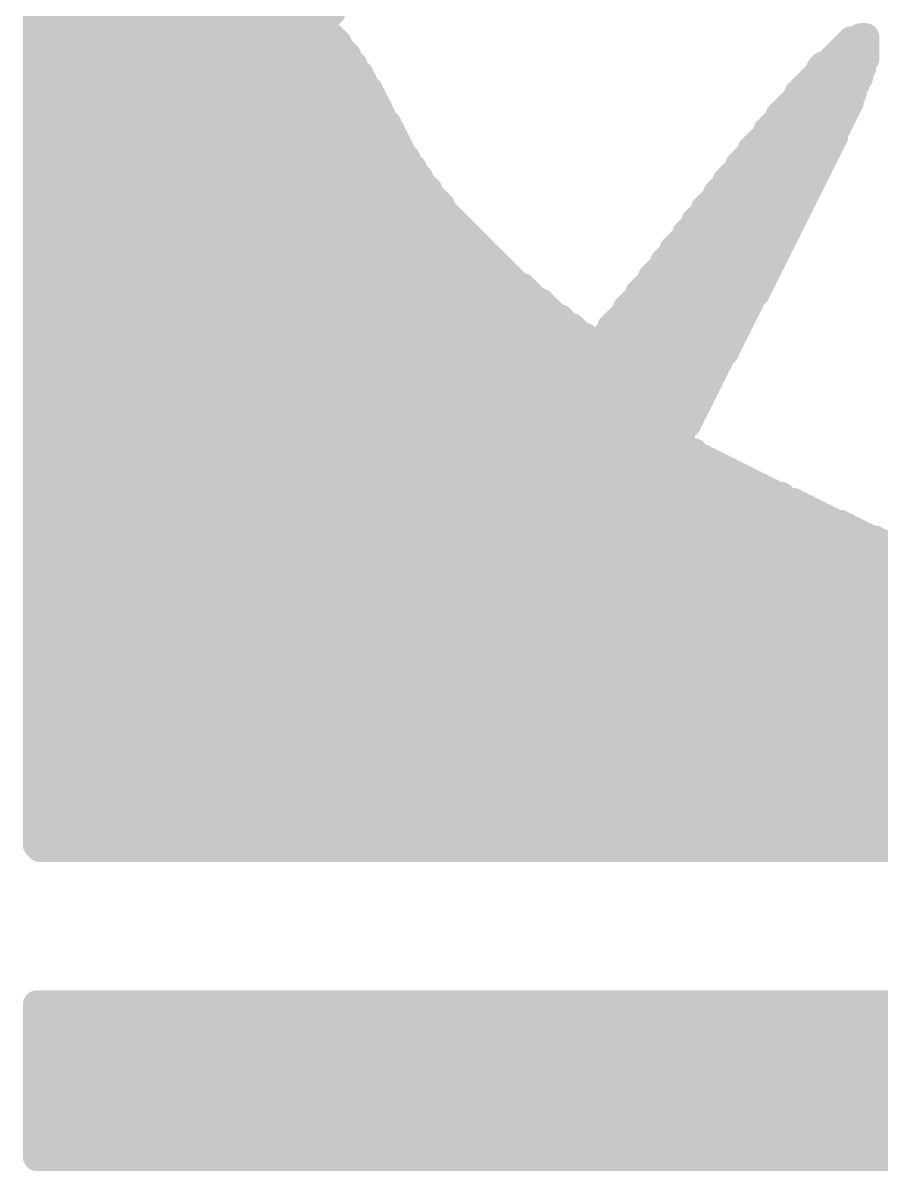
# Model space of a CAD drawing. Extents: x -305 to 3505, y -905 to 3905.
# Drawn here: x 2319.6 to 2381.4, y 2400.8 to 2483.5 of the extents above; entities that cross this region are included whole.
import ezdxf

# ---------------------------------------------------------------- set-up
doc = ezdxf.new("R2010")
doc.units = 0
doc.layers.add('2D_LINE_26', color=1, linetype='CONTINUOUS')

# ---------------------------------------------------------------- blocks, each defined once
blk = doc.blocks.new('SMOOTH_2')
at = {"const_width": 1}
blk.add_lwpolyline([(-0.5, 0, 1), (0.5, 0, 1)], format="xyb", close=True, dxfattribs=at)
blk = doc.blocks.new('DRAWING_23')
at = {"layer": '2D_LINE_26', "const_width": 2}
for points in [[(-36.45, 152.325), (-15.188, 152.325)], [(-36.45, 152.1), (-15.412, 152.1)], [(-36.45, 151.875), (-15.638, 151.875)], [(-36.45, 151.65), (-15.862, 151.65)], [(-36.45, 151.425), (-15.862, 151.425)], [(-36.45, 151.2), (-15.862, 151.2)], [(-36.45, 150.975), (-15.862, 150.975)], [(-36.45, 150.75), (-15.638, 150.75)], [(-36.45, 150.525), (-15.188, 150.525)], [(22.95, 150.525), (23.288, 150.525)], [(-36.45, 150.3), (-14.962, 150.3)], [(-36.45, 150.075), (-14.738, 150.075)], [(-36.45, 149.85), (-14.738, 149.85)], [(21.825, 149.85), (23.288, 149.85)], [(22.05, 150.075), (23.288, 150.075)], [(22.275, 150.3), (23.288, 150.3)], [(-36.45, 149.625), (-14.512, 149.625)], [(-36.45, 149.4), (-14.288, 149.4)], [(-36.45, 149.175), (-14.062, 149.175)], [(-36.45, 148.95), (-14.062, 148.95)], [(20.925, 148.95), (23.288, 148.95)], [(21.15, 149.175), (23.288, 149.175)], [(21.375, 149.4), (23.288, 149.4)], [(21.6, 149.625), (23.288, 149.625)], [(-36.45, 148.725), (-13.838, 148.725)], [(-36.45, 148.5), (-13.612, 148.5)], [(-36.45, 148.275), (-13.612, 148.275)], [(-36.45, 148.05), (-13.388, 148.05)], [(20.025, 148.275), (23.062, 148.275)], [(20.025, 148.05), (22.838, 148.05)], [(20.25, 148.5), (23.062, 148.5)], [(20.7, 148.725), (23.062, 148.725)], [(-36.45, 147.825), (-13.162, 147.825)], [(-36.45, 147.6), (-13.162, 147.6)], [(-36.45, 147.375), (-12.938, 147.375)], [(19.35, 147.375), (22.612, 147.375)], [(19.575, 147.6), (22.838, 147.6)], [(19.8, 147.825), (22.838, 147.825)], [(-36.45, 147.15), (-12.938, 147.15)], [(-36.45, 146.925), (-12.712, 146.925)], [(-36.45, 146.7), (-12.488, 146.7)], [(-36.45, 146.475), (-12.488, 146.475)], [(18.45, 146.475), (22.388, 146.475)], [(18.675, 146.7), (22.388, 146.7)], [(18.9, 146.925), (22.388, 146.925)], [(19.125, 147.15), (22.612, 147.15)], [(-36.45, 146.25), (-12.262, 146.25)], [(-36.45, 146.025), (-12.262, 146.025)], [(-36.45, 145.8), (-12.038, 145.8)], [(-36.45, 145.575), (-12.038, 145.575)], [(17.775, 145.575), (21.938, 145.575)], [(18, 145.8), (22.162, 145.8)], [(18.225, 146.025), (22.162, 146.025)], [(18.45, 146.25), (22.162, 146.25)], [(-36.45, 145.35), (-11.812, 145.35)], [(-36.45, 145.125), (-11.812, 145.125)], [(-36.45, 144.9), (-11.588, 144.9)], [(17.1, 144.9), (21.712, 144.9)], [(17.325, 145.125), (21.712, 145.125)], [(17.55, 145.35), (21.938, 145.35)], [(-36.45, 144.675), (-11.588, 144.675)], [(-36.45, 144.45), (-11.362, 144.45)], [(-36.45, 144.225), (-11.138, 144.225)], [(-36.45, 144), (-11.138, 144)], [(16.425, 144), (21.262, 144)], [(16.65, 144.225), (21.262, 144.225)], [(16.875, 144.45), (21.488, 144.45)], [(17.1, 144.675), (21.488, 144.675)], [(-36.45, 143.775), (-10.912, 143.775)], [(-36.45, 143.55), (-10.912, 143.55)], [(-36.45, 143.325), (-10.688, 143.325)], [(-36.45, 143.1), (-10.688, 143.1)], [(15.75, 143.1), (20.812, 143.1)], [(15.975, 143.325), (21.038, 143.325)], [(16.2, 143.775), (21.038, 143.775)], [(16.2, 143.55), (21.038, 143.55)], [(-36.45, 142.875), (-10.462, 142.875)], [(-36.45, 142.65), (-10.462, 142.65)], [(-36.45, 142.425), (-10.238, 142.425)], [(15.075, 142.425), (20.588, 142.425)], [(15.3, 142.65), (20.588, 142.65)], [(15.525, 142.875), (20.812, 142.875)], [(-36.45, 142.2), (-10.238, 142.2)], [(-36.45, 141.975), (-10.012, 141.975)], [(-36.45, 141.75), (-9.788, 141.75)], [(-36.45, 141.525), (-9.788, 141.525)], [(14.4, 141.525), (20.138, 141.525)], [(14.625, 141.75), (20.138, 141.75)], [(14.85, 141.975), (20.362, 141.975)], [(15.075, 142.2), (20.362, 142.2)], [(-36.45, 141.3), (-9.562, 141.3)], [(-36.45, 141.075), (-9.338, 141.075)], [(-36.45, 140.85), (-9.338, 140.85)], [(-36.45, 140.625), (-9.112, 140.625)], [(13.725, 140.625), (19.688, 140.625)], [(13.95, 140.85), (19.688, 140.85)], [(14.175, 141.3), (19.912, 141.3)], [(14.175, 141.075), (19.912, 141.075)], [(-36.45, 140.4), (-8.888, 140.4)], [(-36.45, 140.175), (-8.888, 140.175)], [(-36.45, 139.95), (-8.662, 139.95)], [(13.275, 140.175), (19.462, 140.175)], [(13.275, 139.95), (19.238, 139.95)], [(13.5, 140.4), (19.462, 140.4)], [(-36.45, 139.725), (-8.438, 139.725)], [(-36.45, 139.5), (-8.212, 139.5)], [(-36.45, 139.275), (-8.212, 139.275)], [(-36.45, 139.05), (-7.988, 139.05)], [(12.6, 139.275), (19.012, 139.275)], [(12.6, 139.05), (18.788, 139.05)], [(12.825, 139.5), (19.012, 139.5)], [(13.05, 139.725), (19.238, 139.725)], [(-36.45, 138.825), (-7.762, 138.825)], [(-36.45, 138.6), (-7.538, 138.6)], [(-36.45, 138.375), (-7.312, 138.375)], [(-36.45, 138.15), (-7.312, 138.15)], [(11.7, 138.15), (18.338, 138.15)], [(11.925, 138.375), (18.562, 138.375)], [(12.15, 138.6), (18.562, 138.6)], [(12.375, 138.825), (18.788, 138.825)], [(-36.45, 137.925), (-7.088, 137.925)], [(-36.45, 137.7), (-6.862, 137.7)], [(-36.45, 137.475), (-6.638, 137.475)], [(11.25, 137.475), (18.112, 137.475)], [(11.475, 137.7), (18.112, 137.7)], [(11.7, 137.925), (18.338, 137.925)], [(-36.45, 137.25), (-6.412, 137.25)], [(-36.45, 137.025), (-6.188, 137.025)], [(-36.45, 136.8), (-5.962, 136.8)], [(-36.45, 136.575), (-5.738, 136.575)], [(10.575, 136.575), (17.662, 136.575)], [(10.8, 136.8), (17.662, 136.8)], [(11.025, 137.25), (17.888, 137.25)], [(11.025, 137.025), (17.888, 137.025)], [(-36.45, 136.35), (-5.512, 136.35)], [(-36.45, 136.125), (-5.288, 136.125)], [(-36.45, 135.9), (-5.062, 135.9)], [(-36.45, 135.675), (-4.838, 135.675)], [(9.9, 135.675), (17.212, 135.675)], [(10.125, 135.9), (17.212, 135.9)], [(10.35, 136.35), (17.438, 136.35)], [(10.35, 136.125), (17.438, 136.125)], [(-36.45, 135.45), (-4.612, 135.45)], [(-36.45, 135.225), (-4.388, 135.225)], [(-36.45, 135), (-4.388, 135)], [(-36.45, 134.775), (-3.938, 134.775)], [(9.225, 134.775), (16.762, 134.775)], [(9.45, 135.225), (16.988, 135.225)], [(9.45, 135), (16.762, 135)], [(9.675, 135.45), (16.988, 135.45)], [(-36.45, 134.55), (-3.712, 134.55)], [(-36.45, 134.325), (-3.488, 134.325)], [(-36.45, 134.1), (-3.262, 134.1)], [(8.775, 134.325), (16.538, 134.325)], [(8.775, 134.1), (16.312, 134.1)], [(9, 134.55), (16.538, 134.55)], [(-36.45, 133.875), (-3.038, 133.875)], [(-36.45, 133.65), (-2.812, 133.65)], [(-36.45, 133.425), (-2.588, 133.425)], [(-36.45, 133.2), (-2.362, 133.2)], [(7.875, 133.2), (15.862, 133.2)], [(8.1, 133.425), (16.088, 133.425)], [(8.325, 133.65), (16.088, 133.65)], [(8.55, 133.875), (16.312, 133.875)], [(-36.45, 132.975), (-2.138, 132.975)], [(-36.45, 132.75), (-1.912, 132.75)], [(-36.45, 132.525), (-1.462, 132.525)], [(-36.45, 132.3), (-1.238, 132.3)], [(7.2, 132.3), (15.412, 132.3)], [(7.425, 132.525), (15.638, 132.525)], [(7.65, 132.75), (15.638, 132.75)], [(7.875, 132.975), (15.862, 132.975)], [(-36.45, 132.075), (-1.012, 132.075)], [(-36.45, 131.85), (-0.788, 131.85)], [(-36.45, 131.625), (-0.562, 131.625)], [(6.75, 131.625), (14.962, 131.625)], [(6.975, 132.075), (15.412, 132.075)], [(6.975, 131.85), (15.188, 131.85)], [(-36.45, 131.4), (-0.112, 131.4)], [(-36.45, 131.175), (0.112, 131.175)], [(-36.45, 130.95), (0.338, 130.95)], [(-36.45, 130.725), (0.562, 130.725)], [(6.075, 130.95), (14.738, 130.95)], [(6.075, 130.725), (14.512, 130.725)], [(6.3, 131.175), (14.738, 131.175)], [(6.525, 131.4), (14.962, 131.4)], [(-36.45, 130.5), (0.788, 130.5)], [(-36.45, 130.275), (1.238, 130.275)], [(-36.45, 130.05), (1.462, 130.05)], [(-36.45, 129.825), (1.688, 129.825)], [(5.175, 129.825), (14.062, 129.825)], [(5.4, 130.05), (14.288, 130.05)], [(5.625, 130.275), (14.288, 130.275)], [(5.85, 130.5), (14.512, 130.5)], [(-36.45, 129.6), (2.138, 129.6)], [(-36.45, 129.375), (2.362, 129.375)], [(-36.45, 129.15), (2.588, 129.15)], [(4.725, 129.15), (13.838, 129.15)], [(4.95, 129.6), (14.062, 129.6)], [(4.95, 129.375), (13.838, 129.375)], [(-36.45, 128.925), (3.038, 128.925)], [(-36.45, 128.7), (3.262, 128.7)], [(-36.45, 128.475), (3.488, 128.475)], [(-36.45, 128.25), (13.388, 128.25)], [(4.05, 128.475), (13.388, 128.475)], [(4.275, 128.7), (13.612, 128.7)], [(4.5, 128.925), (13.612, 128.925)], [(-36.45, 128.025), (13.162, 128.025)], [(-36.45, 127.8), (13.162, 127.8)], [(-36.45, 127.575), (12.938, 127.575)], [(-36.45, 127.35), (12.712, 127.35)], [(-36.45, 127.125), (12.712, 127.125)], [(-36.45, 126.9), (12.488, 126.9)], [(-36.45, 126.675), (12.488, 126.675)], [(-36.45, 126.45), (12.262, 126.45)], [(-36.45, 126.225), (12.262, 126.225)], [(-36.45, 126), (12.038, 126)], [(-36.45, 125.775), (12.038, 125.775)], [(-36.45, 125.55), (11.812, 125.55)], [(-36.45, 125.325), (11.812, 125.325)], [(-36.45, 125.1), (11.588, 125.1)], [(-36.45, 124.875), (11.588, 124.875)], [(-36.45, 124.65), (11.362, 124.65)], [(-36.45, 124.425), (11.362, 124.425)], [(-36.45, 124.2), (11.138, 124.2)], [(-36.45, 123.975), (11.138, 123.975)], [(-36.45, 123.75), (10.912, 123.75)], [(-36.45, 123.525), (10.912, 123.525)], [(-36.45, 123.3), (10.688, 123.3)], [(-36.45, 123.075), (10.688, 123.075)], [(-36.45, 122.85), (10.462, 122.85)], [(-36.45, 122.625), (10.462, 122.625)], [(-36.45, 122.4), (10.238, 122.4)], [(-36.45, 122.175), (10.012, 122.175)], [(-36.45, 121.95), (10.012, 121.95)], [(-36.45, 121.725), (10.012, 121.725)], [(-36.45, 121.5), (9.788, 121.5)], [(-36.45, 121.275), (9.562, 121.275)], [(-36.45, 121.05), (10.012, 121.05)], [(-36.45, 120.825), (10.238, 120.825)], [(-36.45, 120.6), (10.912, 120.6)], [(-36.45, 120.375), (11.138, 120.375)], [(-36.45, 120.15), (11.588, 120.15)], [(-36.45, 119.925), (12.038, 119.925)], [(-36.45, 119.7), (12.488, 119.7)], [(-36.45, 119.475), (12.938, 119.475)], [(-36.45, 119.25), (13.388, 119.25)], [(-36.45, 119.025), (13.838, 119.025)], [(-36.45, 118.8), (14.288, 118.8)], [(-36.45, 118.575), (14.738, 118.575)], [(-36.45, 118.35), (15.188, 118.35)], [(-36.45, 118.125), (15.638, 118.125)], [(-36.45, 117.9), (16.088, 117.9)], [(-36.45, 117.675), (16.538, 117.675)], [(-36.45, 117.45), (17.212, 117.45)], [(-36.45, 117.225), (17.438, 117.225)], [(-36.45, 117), (18.112, 117)], [(-36.45, 116.775), (18.562, 116.775)], [(-36.45, 116.55), (19.012, 116.55)], [(-36.45, 116.325), (19.462, 116.325)], [(-36.45, 116.1), (19.912, 116.1)], [(-36.45, 115.875), (20.362, 115.875)], [(-36.45, 115.65), (20.812, 115.65)], [(-36.45, 115.425), (21.488, 115.425)], [(-36.45, 115.2), (21.938, 115.2)], [(-36.45, 114.975), (22.388, 114.975)], [(-36.45, 114.75), (22.838, 114.75)], [(-36.45, 114.525), (23.288, 114.525)], [(-36.45, 114.3), (23.962, 114.3)], [(-36.45, 114.075), (24.412, 114.075)], [(-36.45, 113.85), (24.862, 113.85)], [(-36.45, 113.625), (25.312, 113.625)], [(-36.45, 113.4), (25.762, 113.4)], [(-36.45, 113.175), (26.212, 113.175)], [(-36.45, 112.95), (26.888, 112.95)], [(-36.45, 112.725), (27.112, 112.725)], [(-36.45, 112.5), (27.788, 112.5)], [(-36.45, 112.275), (28.238, 112.275)], [(-36.45, 112.05), (28.688, 112.05)], [(-36.45, 111.825), (29.138, 111.825)], [(-36.45, 111.6), (29.362, 111.6)], [(-36.45, 111.375), (29.812, 111.375)], [(-36.45, 111.15), (30.262, 111.15)], [(-36.45, 110.925), (30.712, 110.925)], [(-36.45, 110.7), (30.938, 110.7)], [(-36.45, 110.475), (31.388, 110.475)], [(-36.45, 110.25), (31.612, 110.25)], [(-36.45, 110.025), (32.062, 110.025)], [(-36.45, 109.8), (32.288, 109.8)], [(-36.45, 109.575), (32.738, 109.575)], [(-36.45, 109.35), (32.962, 109.35)], [(-36.45, 109.125), (33.188, 109.125)], [(-36.45, 108.9), (33.412, 108.9)], [(-36.45, 108.675), (33.638, 108.675)], [(-36.45, 108.45), (33.862, 108.45)], [(-36.45, 108.225), (34.088, 108.225)], [(-36.45, 108), (55.912, 108)], [(-36.45, 107.775), (55.912, 107.775)], [(-36.45, 107.55), (55.912, 107.55)], [(-36.45, 107.325), (56.138, 107.325)], [(-36.45, 107.1), (56.138, 107.1)], [(-36.45, 106.875), (56.138, 106.875)], [(-36.45, 106.65), (56.138, 106.65)], [(-36.45, 106.425), (56.138, 106.425)], [(-36.45, 106.2), (56.138, 106.2)], [(-36.45, 105.975), (56.362, 105.975)], [(-36.45, 105.75), (56.362, 105.75)], [(-36.45, 105.525), (56.362, 105.525)], [(-36.45, 105.3), (56.362, 105.3)], [(-36.45, 105.075), (56.362, 105.075)], [(-36.45, 104.85), (56.362, 104.85)], [(-36.45, 104.625), (56.362, 104.625)], [(-36.45, 104.4), (56.362, 104.4)], [(-36.45, 104.175), (56.588, 104.175)], [(-36.45, 103.95), (56.362, 103.95)], [(-36.45, 103.725), (56.588, 103.725)], [(-36.45, 103.5), (56.588, 103.5)], [(-36.45, 103.275), (56.588, 103.275)], [(-36.45, 103.05), (56.588, 103.05)], [(-36.45, 102.825), (56.588, 102.825)], [(-36.45, 102.6), (56.588, 102.6)], [(-36.45, 102.375), (56.588, 102.375)], [(-36.45, 102.15), (56.812, 102.15)], [(-36.45, 101.925), (56.588, 101.925)], [(-36.45, 101.7), (56.812, 101.7)], [(-36.45, 101.475), (56.812, 101.475)], [(-36.45, 101.25), (56.812, 101.25)], [(-36.45, 101.025), (56.812, 101.025)], [(-36.45, 100.8), (57.038, 100.8)], [(-36.45, 100.575), (57.038, 100.575)], [(-36.45, 100.35), (57.488, 100.35)], [(-36.45, 100.125), (57.938, 100.125)], [(-36.45, 99.9), (59.062, 99.9)], [(-36.45, 99.675), (60.862, 99.675)], [(-36.45, 99.45), (166.162, 99.45)], [(-36.45, 99.225), (166.612, 99.225)], [(-36.45, 99), (167.062, 99)], [(-36.45, 98.775), (167.288, 98.775)], [(-36.45, 98.55), (167.962, 98.55)], [(-36.45, 98.325), (168.412, 98.325)], [(-36.45, 98.1), (168.862, 98.1)], [(-36.45, 97.875), (169.762, 97.875)], [(-36.45, 97.65), (170.438, 97.65)], [(-36.45, 97.425), (172.012, 97.425)], [(-36.45, 97.2), (189.562, 97.2)], [(-36.45, 96.975), (189.562, 96.975)], [(-36.45, 96.75), (189.562, 96.75)], [(-36.45, 96.525), (189.562, 96.525)], [(-36.45, 96.3), (189.562, 96.3)], [(-36.45, 96.075), (189.562, 96.075)], [(-36.45, 95.85), (189.562, 95.85)], [(-36.45, 95.625), (189.562, 95.625)], [(-36.45, 95.4), (189.562, 95.4)], [(-36.45, 95.175), (189.562, 95.175)], [(-36.45, 94.95), (189.562, 94.95)], [(-36.45, 94.725), (189.562, 94.725)], [(-36.45, 94.5), (189.562, 94.5)], [(-36.45, 94.275), (189.562, 94.275)], [(-36.45, 94.05), (189.562, 94.05)], [(-36.45, 93.825), (189.562, 93.825)], [(-36.45, 93.6), (189.562, 93.6)], [(-36.45, 93.375), (189.562, 93.375)], [(-36.45, 93.15), (189.562, 93.15)], [(-36.45, 92.925), (189.562, 92.925)], [(-36.45, 92.7), (189.562, 92.7)], [(-36.45, 92.475), (189.562, 92.475)], [(-36.45, 92.25), (189.562, 92.25)], [(-36.225, 92.025), (-36.112, 92.025)], [(-35.775, 92.025), (-35.662, 92.025)], [(-35.325, 92.025), (-35.212, 92.025)], [(-34.875, 92.025), (-34.762, 92.025)], [(-34.425, 92.025), (-34.312, 92.025)], [(-33.975, 92.025), (-33.862, 92.025)], [(-33.525, 92.025), (-33.412, 92.025)], [(-33.075, 92.025), (-32.962, 92.025)], [(-32.625, 92.025), (-32.512, 92.025)], [(-32.175, 92.025), (-32.062, 92.025)], [(-31.725, 92.025), (-31.612, 92.025)], [(-31.275, 92.025), (-31.162, 92.025)], [(-30.825, 92.025), (-30.712, 92.025)], [(-30.375, 92.025), (-30.262, 92.025)], [(-29.925, 92.025), (-29.812, 92.025)], [(-29.475, 92.025), (-29.362, 92.025)], [(-29.025, 92.025), (-28.912, 92.025)], [(-28.575, 92.025), (-28.462, 92.025)], [(-28.125, 92.025), (-28.012, 92.025)], [(-27.675, 92.025), (-27.562, 92.025)], [(-27.225, 92.025), (-27.112, 92.025)], [(-26.775, 92.025), (-26.662, 92.025)], [(-26.325, 92.025), (-26.212, 92.025)], [(-25.875, 92.025), (-25.762, 92.025)], [(-25.425, 92.025), (-25.312, 92.025)], [(-24.975, 92.025), (-24.862, 92.025)], [(-24.525, 92.025), (-24.412, 92.025)], [(-24.075, 92.025), (-23.962, 92.025)], [(-23.625, 92.025), (-23.512, 92.025)], [(-23.175, 92.025), (-23.062, 92.025)], [(-22.725, 92.025), (-22.612, 92.025)], [(-22.275, 92.025), (-22.162, 92.025)], [(-21.825, 92.025), (-21.712, 92.025)], [(-21.375, 92.025), (-21.262, 92.025)], [(-20.925, 92.025), (-20.812, 92.025)], [(-20.475, 92.025), (-20.362, 92.025)], [(-20.025, 92.025), (-19.912, 92.025)], [(-19.575, 92.025), (-19.462, 92.025)], [(-19.125, 92.025), (-19.012, 92.025)], [(-18.675, 92.025), (-18.562, 92.025)], [(-18.225, 92.025), (-18.112, 92.025)], [(-17.775, 92.025), (-17.662, 92.025)], [(-17.325, 92.025), (-17.212, 92.025)], [(-16.875, 92.025), (-16.762, 92.025)], [(-16.425, 92.025), (-16.312, 92.025)], [(-15.975, 92.025), (-15.862, 92.025)], [(-15.525, 92.025), (-15.412, 92.025)], [(-15.075, 92.025), (-14.962, 92.025)], [(-14.625, 92.025), (-14.512, 92.025)], [(-14.175, 92.025), (-14.062, 92.025)], [(-13.725, 92.025), (-13.612, 92.025)], [(-13.275, 92.025), (-13.162, 92.025)], [(-12.825, 92.025), (-12.712, 92.025)], [(-12.375, 92.025), (-12.262, 92.025)], [(-11.925, 92.025), (-11.812, 92.025)], [(-11.475, 92.025), (-11.362, 92.025)], [(-11.025, 92.025), (-10.912, 92.025)], [(-10.575, 92.025), (-10.462, 92.025)], [(-10.125, 92.025), (-10.012, 92.025)], [(-9.675, 92.025), (-9.562, 92.025)], [(-9.225, 92.025), (-9.112, 92.025)], [(-8.775, 92.025), (-8.662, 92.025)], [(-8.325, 92.025), (-8.212, 92.025)], [(-7.875, 92.025), (-7.762, 92.025)], [(-7.425, 92.025), (-7.312, 92.025)], [(-6.975, 92.025), (-6.862, 92.025)], [(-6.525, 92.025), (-6.412, 92.025)], [(-6.075, 92.025), (-5.962, 92.025)], [(-5.625, 92.025), (-5.512, 92.025)], [(-5.175, 92.025), (-5.062, 92.025)], [(-4.725, 92.025), (-4.612, 92.025)], [(-4.275, 92.025), (-4.162, 92.025)], [(-3.825, 92.025), (-3.712, 92.025)], [(-3.375, 92.025), (-3.262, 92.025)], [(-2.925, 92.025), (-2.812, 92.025)], [(-2.475, 92.025), (-2.362, 92.025)], [(-2.025, 92.025), (-1.912, 92.025)], [(-1.575, 92.025), (-1.462, 92.025)], [(-1.125, 92.025), (-1.012, 92.025)], [(-0.675, 92.025), (-0.562, 92.025)], [(-0.225, 92.025), (-0.112, 92.025)], [(0.225, 92.025), (0.338, 92.025)], [(0.675, 92.025), (0.788, 92.025)], [(1.125, 92.025), (1.238, 92.025)], [(1.575, 92.025), (1.688, 92.025)], [(2.025, 92.025), (2.138, 92.025)], [(2.475, 92.025), (2.588, 92.025)], [(2.925, 92.025), (3.038, 92.025)], [(3.375, 92.025), (3.488, 92.025)], [(3.825, 92.025), (3.938, 92.025)], [(4.275, 92.025), (4.388, 92.025)], [(4.725, 92.025), (4.838, 92.025)], [(5.175, 92.025), (5.288, 92.025)], [(5.625, 92.025), (5.738, 92.025)], [(6.075, 92.025), (6.188, 92.025)], [(6.525, 92.025), (6.638, 92.025)], [(6.975, 92.025), (7.088, 92.025)], [(7.425, 92.025), (7.538, 92.025)], [(7.875, 92.025), (7.988, 92.025)], [(8.325, 92.025), (8.438, 92.025)], [(8.775, 92.025), (8.888, 92.025)], [(9.225, 92.025), (9.338, 92.025)], [(9.675, 92.025), (9.788, 92.025)], [(10.125, 92.025), (10.238, 92.025)], [(10.575, 92.025), (10.688, 92.025)], [(11.025, 92.025), (11.138, 92.025)], [(11.475, 92.025), (11.588, 92.025)], [(11.925, 92.025), (12.038, 92.025)], [(12.375, 92.025), (12.488, 92.025)], [(12.825, 92.025), (12.938, 92.025)], [(13.275, 92.025), (13.388, 92.025)], [(13.725, 92.025), (13.838, 92.025)], [(14.175, 92.025), (14.288, 92.025)], [(14.625, 92.025), (14.738, 92.025)], [(15.075, 92.025), (15.188, 92.025)], [(15.525, 92.025), (15.638, 92.025)], [(15.975, 92.025), (16.088, 92.025)], [(16.425, 92.025), (16.538, 92.025)], [(16.875, 92.025), (16.988, 92.025)], [(17.325, 92.025), (17.438, 92.025)], [(17.775, 92.025), (17.888, 92.025)], [(18.225, 92.025), (18.338, 92.025)], [(18.675, 92.025), (18.788, 92.025)], [(19.125, 92.025), (19.238, 92.025)], [(19.575, 92.025), (19.688, 92.025)], [(20.025, 92.025), (20.138, 92.025)], [(20.475, 92.025), (20.588, 92.025)], [(20.925, 92.025), (21.038, 92.025)], [(21.375, 92.025), (21.488, 92.025)], [(21.825, 92.025), (21.938, 92.025)], [(22.275, 92.025), (22.388, 92.025)], [(22.725, 92.025), (22.838, 92.025)], [(23.175, 92.025), (23.288, 92.025)], [(23.625, 92.025), (23.738, 92.025)], [(24.075, 92.025), (24.188, 92.025)], [(24.525, 92.025), (24.638, 92.025)], [(24.975, 92.025), (25.088, 92.025)], [(-36.45, 80.775), (189.562, 80.775)], [(-36.45, 80.55), (189.562, 80.55)], [(-36.45, 80.325), (189.562, 80.325)], [(-36.45, 80.1), (189.562, 80.1)], [(-36.45, 79.875), (189.562, 79.875)], [(-36.45, 79.65), (189.562, 79.65)], [(-36.45, 79.425), (189.562, 79.425)], [(-36.45, 79.2), (189.562, 79.2)], [(-36.45, 78.975), (189.562, 78.975)], [(-36.45, 78.75), (189.562, 78.75)], [(-36.45, 78.525), (189.562, 78.525)], [(-36.45, 78.3), (189.562, 78.3)], [(-36.45, 78.075), (189.562, 78.075)], [(-36.45, 77.85), (189.562, 77.85)], [(-36.45, 77.625), (189.562, 77.625)], [(-36.45, 77.4), (189.562, 77.4)], [(-36.45, 77.175), (189.562, 77.175)], [(-36.45, 76.95), (189.562, 76.95)], [(-36.45, 76.725), (189.562, 76.725)], [(-36.45, 76.5), (189.562, 76.5)], [(-36.45, 76.275), (189.562, 76.275)], [(-36.45, 76.05), (189.562, 76.05)], [(-36.45, 75.825), (189.562, 75.825)], [(-36.45, 75.6), (189.562, 75.6)], [(-36.45, 75.375), (189.562, 75.375)], [(-36.45, 75.15), (189.562, 75.15)], [(-36.45, 74.925), (189.562, 74.925)], [(-36.45, 74.7), (189.562, 74.7)], [(-36.45, 74.475), (189.562, 74.475)], [(-36.45, 74.25), (189.562, 74.25)], [(-36.45, 74.025), (189.562, 74.025)], [(-36.45, 73.8), (189.562, 73.8)], [(-36.45, 73.575), (189.562, 73.575)], [(-36.45, 73.35), (189.562, 73.35)], [(-36.45, 73.125), (189.562, 73.125)], [(-36.45, 72.9), (189.562, 72.9)], [(-36.45, 72.675), (189.562, 72.675)], [(-36.45, 72.45), (189.562, 72.45)], [(-36.45, 72.225), (189.562, 72.225)], [(-36.45, 72), (189.562, 72)], [(-36.45, 71.775), (189.562, 71.775)], [(-36.45, 71.55), (189.562, 71.55)], [(-36.45, 71.325), (189.562, 71.325)], [(-36.45, 71.1), (189.562, 71.1)], [(-36.45, 70.875), (189.562, 70.875)], [(-36.45, 70.65), (189.562, 70.65)], [(-36.45, 70.425), (189.562, 70.425)], [(-36.45, 70.2), (189.562, 70.2)], [(-36.45, 69.975), (189.562, 69.975)], [(-36.45, 69.75), (189.338, 69.75)]]:
    blk.add_lwpolyline(points, dxfattribs=at)
at = {"layer": '2D_LINE_26'}
for p in [(-36.45, 152.325), (-15.188, 152.325), (-36.45, 152.1), (-36.45, 151.875), (-36.45, 151.65), (-36.45, 151.425), (-15.862, 151.65), (-15.862, 151.425), (-15.638, 151.875), (-15.412, 152.1), (-36.45, 151.2), (-36.45, 150.975), (-36.45, 150.75), (-36.45, 150.525), (-15.862, 151.2), (-15.862, 150.975), (-15.638, 150.75), (-15.188, 150.525), (22.95, 150.525), (23.288, 150.525), (-36.45, 150.3), (-36.45, 150.075), (-36.45, 149.85), (-14.962, 150.3), (-14.738, 150.075), (-14.738, 149.85), (21.825, 149.85), (22.05, 150.075), (22.275, 150.3), (23.288, 150.3), (23.288, 150.075), (23.288, 149.85), (-36.45, 149.625), (-36.45, 149.4), (-36.45, 149.175), (-36.45, 148.95), (-14.512, 149.625), (-14.288, 149.4), (-14.062, 149.175), (-14.062, 148.95), (20.925, 148.95), (21.15, 149.175), (21.375, 149.4), (21.6, 149.625), (23.288, 149.625), (23.288, 149.4), (23.288, 149.175), (23.288, 148.95), (-36.45, 148.725), (-36.45, 148.5), (-36.45, 148.275), (-36.45, 148.05), (-13.838, 148.725), (-13.612, 148.5), (-13.612, 148.275), (-13.388, 148.05), (20.025, 148.275), (20.025, 148.05), (20.25, 148.5), (20.7, 148.725), (22.838, 148.05), (23.062, 148.725), (23.062, 148.5), (23.062, 148.275), (-36.45, 147.825), (-36.45, 147.6), (-36.45, 147.375), (-13.162, 147.825), (-13.162, 147.6), (-12.938, 147.375), (19.35, 147.375), (19.575, 147.6), (19.8, 147.825), (22.612, 147.375), (22.838, 147.825), (22.838, 147.6), (-36.45, 147.15), (-36.45, 146.925), (-36.45, 146.7), (-36.45, 146.475), (-12.938, 147.15), (-12.712, 146.925), (-12.488, 146.7), (-12.488, 146.475), (18.45, 146.475), (18.675, 146.7), (18.9, 146.925), (19.125, 147.15), (22.388, 146.925), (22.388, 146.7), (22.388, 146.475), (22.612, 147.15), (-36.45, 146.25), (-36.45, 146.025), (-36.45, 145.8), (-36.45, 145.575), (-12.262, 146.25), (-12.262, 146.025), (-12.038, 145.8), (-12.038, 145.575), (17.775, 145.575), (18, 145.8), (18.225, 146.025), (18.45, 146.25), (21.938, 145.575), (22.162, 146.25), (22.162, 146.025), (22.162, 145.8), (-36.45, 145.35), (-36.45, 145.125), (-36.45, 144.9), (-11.812, 145.35), (-11.812, 145.125), (-11.588, 144.9), (17.1, 144.9), (17.325, 145.125), (17.55, 145.35), (21.712, 145.125), (21.712, 144.9), (21.938, 145.35), (-36.45, 144.675), (-36.45, 144.45), (-36.45, 144.225), (-36.45, 144), (-11.588, 144.675), (-11.362, 144.45), (-11.138, 144.225), (-11.138, 144), (16.425, 144), (16.65, 144.225), (16.875, 144.45), (17.1, 144.675), (21.262, 144.225), (21.262, 144), (21.488, 144.675), (21.488, 144.45), (-36.45, 143.775), (-36.45, 143.55), (-36.45, 143.325), (-36.45, 143.1), (-10.912, 143.775), (-10.912, 143.55), (-10.688, 143.325), (-10.688, 143.1), (15.75, 143.1), (15.975, 143.325), (16.2, 143.775), (16.2, 143.55), (20.812, 143.1), (21.038, 143.775), (21.038, 143.55), (21.038, 143.325), (-36.45, 142.875), (-36.45, 142.65), (-36.45, 142.425), (-10.462, 142.875), (-10.462, 142.65), (-10.238, 142.425), (15.075, 142.425), (15.3, 142.65), (15.525, 142.875), (20.588, 142.65), (20.588, 142.425), (20.812, 142.875), (-36.45, 142.2), (-36.45, 141.975), (-36.45, 141.75), (-36.45, 141.525), (-10.238, 142.2), (-10.012, 141.975), (-9.788, 141.75), (-9.788, 141.525), (14.4, 141.525), (14.625, 141.75), (14.85, 141.975), (15.075, 142.2), (20.138, 141.75), (20.138, 141.525), (20.362, 142.2), (20.362, 141.975), (-36.45, 141.3), (-36.45, 141.075), (-36.45, 140.85), (-36.45, 140.625), (-9.562, 141.3), (-9.338, 141.075), (-9.338, 140.85), (-9.112, 140.625), (13.725, 140.625), (13.95, 140.85), (14.175, 141.3), (14.175, 141.075), (19.688, 140.85), (19.688, 140.625), (19.912, 141.3), (19.912, 141.075), (-36.45, 140.4), (-36.45, 140.175), (-36.45, 139.95), (-8.888, 140.4), (-8.888, 140.175), (-8.662, 139.95), (13.275, 140.175), (13.275, 139.95), (13.5, 140.4), (19.238, 139.95), (19.462, 140.4), (19.462, 140.175), (-36.45, 139.725), (-36.45, 139.5), (-36.45, 139.275), (-36.45, 139.05), (-8.438, 139.725), (-8.212, 139.5), (-8.212, 139.275), (-7.988, 139.05), (12.6, 139.275), (12.6, 139.05), (12.825, 139.5), (13.05, 139.725), (18.788, 139.05), (19.012, 139.5), (19.012, 139.275), (19.238, 139.725), (-36.45, 138.825), (-36.45, 138.6), (-36.45, 138.375), (-36.45, 138.15), (-7.762, 138.825), (-7.538, 138.6), (-7.312, 138.375), (-7.312, 138.15), (11.7, 138.15), (11.925, 138.375), (12.15, 138.6), (12.375, 138.825), (18.338, 138.15), (18.562, 138.6), (18.562, 138.375), (18.788, 138.825), (-36.45, 137.925), (-36.45, 137.7), (-36.45, 137.475), (-7.088, 137.925), (-6.862, 137.7), (-6.638, 137.475), (11.25, 137.475), (11.475, 137.7), (11.7, 137.925), (18.112, 137.7), (18.112, 137.475), (18.338, 137.925), (-36.45, 137.25), (-36.45, 137.025), (-36.45, 136.8), (-36.45, 136.575), (-6.412, 137.25), (-6.188, 137.025), (-5.962, 136.8), (-5.738, 136.575), (10.575, 136.575), (10.8, 136.8), (11.025, 137.25), (11.025, 137.025), (17.662, 136.8), (17.662, 136.575), (17.888, 137.25), (17.888, 137.025), (-36.45, 136.35), (-36.45, 136.125), (-36.45, 135.9), (-36.45, 135.675), (-5.512, 136.35), (-5.288, 136.125), (-5.062, 135.9), (-4.838, 135.675), (9.9, 135.675), (10.125, 135.9), (10.35, 136.35), (10.35, 136.125), (17.212, 135.9), (17.212, 135.675), (17.438, 136.35), (17.438, 136.125), (-36.45, 135.45), (-36.45, 135.225), (-36.45, 135), (-36.45, 134.775), (-4.612, 135.45), (-4.388, 135.225), (-4.388, 135), (-3.938, 134.775), (9.225, 134.775), (9.45, 135.225), (9.45, 135), (9.675, 135.45), (16.762, 135), (16.762, 134.775), (16.988, 135.45), (16.988, 135.225), (-36.45, 134.55), (-36.45, 134.325), (-36.45, 134.1), (-3.712, 134.55), (-3.488, 134.325), (-3.262, 134.1), (8.775, 134.325), (8.775, 134.1), (9, 134.55), (16.312, 134.1), (16.538, 134.55), (16.538, 134.325), (-36.45, 133.875), (-36.45, 133.65), (-36.45, 133.425), (-36.45, 133.2), (-3.038, 133.875), (-2.812, 133.65), (-2.588, 133.425), (-2.362, 133.2), (7.875, 133.2), (8.1, 133.425), (8.325, 133.65), (8.55, 133.875), (15.862, 133.2), (16.088, 133.65), (16.088, 133.425), (16.312, 133.875), (-36.45, 132.975), (-36.45, 132.75), (-36.45, 132.525), (-36.45, 132.3), (-2.138, 132.975), (-1.912, 132.75), (-1.462, 132.525), (-1.238, 132.3), (7.2, 132.3), (7.425, 132.525), (7.65, 132.75), (7.875, 132.975), (15.412, 132.3), (15.638, 132.75), (15.638, 132.525), (15.862, 132.975), (-36.45, 132.075), (-36.45, 131.85), (-36.45, 131.625), (-1.012, 132.075), (-0.788, 131.85), (-0.562, 131.625), (6.75, 131.625), (6.975, 132.075), (6.975, 131.85), (14.962, 131.625), (15.188, 131.85), (15.412, 132.075), (-36.45, 131.4), (-36.45, 131.175), (-36.45, 130.95), (-36.45, 130.725), (-0.112, 131.4), (0.112, 131.175), (0.338, 130.95), (0.562, 130.725), (6.075, 130.95), (6.075, 130.725), (6.3, 131.175), (6.525, 131.4), (14.512, 130.725), (14.738, 131.175), (14.738, 130.95), (14.962, 131.4), (-36.45, 130.5), (-36.45, 130.275), (-36.45, 130.05), (-36.45, 129.825), (0.788, 130.5), (1.238, 130.275), (1.462, 130.05), (1.688, 129.825), (5.175, 129.825), (5.4, 130.05), (5.625, 130.275), (5.85, 130.5), (14.062, 129.825), (14.288, 130.275), (14.288, 130.05), (14.512, 130.5), (-36.45, 129.6), (-36.45, 129.375), (-36.45, 129.15), (2.138, 129.6), (2.362, 129.375), (2.588, 129.15), (4.725, 129.15), (4.95, 129.6), (4.95, 129.375), (13.838, 129.375), (13.838, 129.15), (14.062, 129.6), (-36.45, 128.925), (-36.45, 128.7), (-36.45, 128.475), (-36.45, 128.25), (3.038, 128.925), (3.262, 128.7), (3.488, 128.475), (4.05, 128.475), (4.275, 128.7), (4.5, 128.925), (13.388, 128.475), (13.388, 128.25), (13.612, 128.925), (13.612, 128.7), (-36.45, 128.025), (-36.45, 127.8), (-36.45, 127.575), (-36.45, 127.35), (12.712, 127.35), (12.938, 127.575), (13.162, 128.025), (13.162, 127.8), (-36.45, 127.125), (-36.45, 126.9), (-36.45, 126.675), (12.488, 126.9), (12.488, 126.675), (12.712, 127.125), (-36.45, 126.45), (-36.45, 126.225), (-36.45, 126), (-36.45, 125.775), (12.038, 126), (12.038, 125.775), (12.262, 126.45), (12.262, 126.225), (-36.45, 125.55), (-36.45, 125.325), (-36.45, 125.1), (-36.45, 124.875), (11.588, 125.1), (11.588, 124.875), (11.812, 125.55), (11.812, 125.325), (-36.45, 124.65), (-36.45, 124.425), (-36.45, 124.2), (11.138, 124.2), (11.362, 124.65), (11.362, 124.425), (-36.45, 123.975), (-36.45, 123.75), (-36.45, 123.525), (-36.45, 123.3), (10.688, 123.3), (10.912, 123.75), (10.912, 123.525), (11.138, 123.975), (-36.45, 123.075), (-36.45, 122.85), (-36.45, 122.625), (-36.45, 122.4), (10.238, 122.4), (10.462, 122.85), (10.462, 122.625), (10.688, 123.075), (-36.45, 122.175), (-36.45, 121.95), (-36.45, 121.725), (10.012, 122.175), (10.012, 121.95), (10.012, 121.725), (-36.45, 121.5), (-36.45, 121.275), (-36.45, 121.05), (-36.45, 120.825), (9.562, 121.275), (9.788, 121.5), (10.012, 121.05), (10.238, 120.825), (-36.45, 120.6), (-36.45, 120.375), (-36.45, 120.15), (-36.45, 119.925), (10.912, 120.6), (11.138, 120.375), (11.588, 120.15), (12.038, 119.925), (-36.45, 119.7), (-36.45, 119.475), (-36.45, 119.25), (12.488, 119.7), (12.938, 119.475), (13.388, 119.25), (-36.45, 119.025), (-36.45, 118.8), (-36.45, 118.575), (-36.45, 118.35), (13.838, 119.025), (14.288, 118.8), (14.738, 118.575), (15.188, 118.35), (-36.45, 118.125), (-36.45, 117.9), (-36.45, 117.675), (-36.45, 117.45), (15.638, 118.125), (16.088, 117.9), (16.538, 117.675), (17.212, 117.45), (-36.45, 117.225), (-36.45, 117), (-36.45, 116.775), (17.438, 117.225), (18.112, 117), (18.562, 116.775), (-36.45, 116.55), (-36.45, 116.325), (-36.45, 116.1), (-36.45, 115.875), (19.012, 116.55), (19.462, 116.325), (19.912, 116.1), (20.362, 115.875), (-36.45, 115.65), (-36.45, 115.425), (-36.45, 115.2), (-36.45, 114.975), (20.812, 115.65), (21.488, 115.425), (21.938, 115.2), (22.388, 114.975), (-36.45, 114.75), (-36.45, 114.525), (-36.45, 114.3), (-36.45, 114.075), (22.838, 114.75), (23.288, 114.525), (23.962, 114.3), (24.412, 114.075), (-36.45, 113.85), (-36.45, 113.625), (-36.45, 113.4), (24.862, 113.85), (25.312, 113.625), (-36.45, 113.175), (-36.45, 112.95), (-36.45, 112.725), (-36.45, 112.5), (-36.45, 112.275), (-36.45, 112.05), (-36.45, 111.825), (-36.45, 111.6), (-36.45, 111.375), (-36.45, 111.15), (-36.45, 110.925), (-36.45, 110.7), (-36.45, 110.475), (-36.45, 110.25), (-36.45, 110.025), (-36.45, 109.8), (-36.45, 109.575), (-36.45, 109.35), (-36.45, 109.125), (-36.45, 108.9), (-36.45, 108.675), (-36.45, 108.45), (-36.45, 108.225), (-36.45, 108), (-36.45, 107.775), (-36.45, 107.55), (-36.45, 107.325), (-36.45, 107.1), (-36.45, 106.875), (-36.45, 106.65), (-36.45, 106.425), (-36.45, 106.2), (-36.45, 105.975), (-36.45, 105.75), (-36.45, 105.525), (-36.45, 105.3), (-36.45, 105.075), (-36.45, 104.85), (-36.45, 104.625), (-36.45, 104.4), (-36.45, 104.175), (-36.45, 103.95), (-36.45, 103.725), (-36.45, 103.5), (-36.45, 103.275), (-36.45, 103.05), (-36.45, 102.825), (-36.45, 102.6), (-36.45, 102.375), (-36.45, 102.15), (-36.45, 101.925), (-36.45, 101.7), (-36.45, 101.475), (-36.45, 101.25), (-36.45, 101.025), (-36.45, 100.8), (-36.45, 100.575), (-36.45, 100.35), (-36.45, 100.125), (-36.45, 99.9), (-36.45, 99.675), (-36.45, 99.45), (-36.45, 99.225), (-36.45, 99), (-36.45, 98.775), (-36.45, 98.55), (-36.45, 98.325), (-36.45, 98.1), (-36.45, 97.875), (-36.45, 97.65), (-36.45, 97.425), (-36.45, 97.2), (-36.45, 96.975), (-36.45, 96.75), (-36.45, 96.525), (-36.45, 96.3), (-36.45, 96.075), (-36.45, 95.85), (-36.45, 95.625), (-36.45, 95.4), (-36.45, 95.175), (-36.45, 94.95), (-36.45, 94.725), (-36.45, 94.5), (-36.45, 94.275), (-36.45, 94.05), (-36.45, 93.825), (-36.45, 93.6), (-36.45, 93.375), (-36.45, 93.15), (-36.45, 92.925), (-36.45, 92.7), (-36.45, 92.475), (-36.45, 92.25), (-36.225, 92.025), (-36.112, 92.025), (-35.775, 92.025), (-35.662, 92.025), (-35.325, 92.025), (-35.212, 92.025), (-34.875, 92.025), (-34.762, 92.025), (-34.425, 92.025), (-34.312, 92.025), (-33.975, 92.025), (-33.862, 92.025), (-33.525, 92.025), (-33.412, 92.025), (-33.075, 92.025), (-32.962, 92.025), (-32.625, 92.025), (-32.512, 92.025), (-32.175, 92.025), (-32.062, 92.025), (-31.725, 92.025), (-31.612, 92.025), (-31.275, 92.025), (-31.162, 92.025), (-30.825, 92.025), (-30.712, 92.025), (-30.375, 92.025), (-30.262, 92.025), (-29.925, 92.025), (-29.812, 92.025), (-29.475, 92.025), (-29.362, 92.025), (-29.025, 92.025), (-28.912, 92.025), (-28.575, 92.025), (-28.462, 92.025), (-28.125, 92.025), (-28.012, 92.025), (-27.675, 92.025), (-27.562, 92.025), (-27.225, 92.025), (-27.112, 92.025), (-26.775, 92.025), (-26.662, 92.025), (-26.325, 92.025), (-26.212, 92.025), (-25.875, 92.025), (-25.762, 92.025), (-25.425, 92.025), (-25.312, 92.025), (-24.975, 92.025), (-24.862, 92.025), (-24.525, 92.025), (-24.412, 92.025), (-24.075, 92.025), (-23.962, 92.025), (-23.625, 92.025), (-23.512, 92.025), (-23.175, 92.025), (-23.062, 92.025), (-22.725, 92.025), (-22.612, 92.025), (-22.275, 92.025), (-22.162, 92.025), (-21.825, 92.025), (-21.712, 92.025), (-21.375, 92.025), (-21.262, 92.025), (-20.925, 92.025), (-20.812, 92.025), (-20.475, 92.025), (-20.362, 92.025), (-20.025, 92.025), (-19.912, 92.025), (-19.575, 92.025), (-19.462, 92.025), (-19.125, 92.025), (-19.012, 92.025), (-18.675, 92.025), (-18.562, 92.025), (-18.225, 92.025), (-18.112, 92.025), (-17.775, 92.025), (-17.662, 92.025), (-17.325, 92.025), (-17.212, 92.025), (-16.875, 92.025), (-16.762, 92.025), (-16.425, 92.025), (-16.312, 92.025), (-15.975, 92.025), (-15.862, 92.025), (-15.525, 92.025), (-15.412, 92.025), (-15.075, 92.025), (-14.962, 92.025), (-14.625, 92.025), (-14.512, 92.025), (-14.175, 92.025), (-14.062, 92.025), (-13.725, 92.025), (-13.612, 92.025), (-13.275, 92.025), (-13.162, 92.025), (-12.825, 92.025), (-12.712, 92.025), (-12.375, 92.025), (-12.262, 92.025), (-11.925, 92.025), (-11.812, 92.025), (-11.475, 92.025), (-11.362, 92.025), (-11.025, 92.025), (-10.912, 92.025), (-10.575, 92.025), (-10.462, 92.025), (-10.125, 92.025), (-10.012, 92.025), (-9.675, 92.025), (-9.562, 92.025), (-9.225, 92.025), (-9.112, 92.025), (-8.775, 92.025), (-8.662, 92.025), (-8.325, 92.025), (-8.212, 92.025), (-7.875, 92.025), (-7.762, 92.025), (-7.425, 92.025), (-7.312, 92.025), (-6.975, 92.025), (-6.862, 92.025), (-6.525, 92.025), (-6.412, 92.025), (-6.075, 92.025), (-5.962, 92.025), (-5.625, 92.025), (-5.512, 92.025), (-5.175, 92.025), (-5.062, 92.025), (-4.725, 92.025), (-4.612, 92.025), (-4.275, 92.025), (-4.162, 92.025), (-3.825, 92.025), (-3.712, 92.025), (-3.375, 92.025), (-3.262, 92.025), (-2.925, 92.025), (-2.812, 92.025), (-2.475, 92.025), (-2.362, 92.025), (-2.025, 92.025), (-1.912, 92.025), (-1.575, 92.025), (-1.462, 92.025), (-1.125, 92.025), (-1.012, 92.025), (-0.675, 92.025), (-0.562, 92.025), (-0.225, 92.025), (-0.112, 92.025), (0.225, 92.025), (0.338, 92.025), (0.675, 92.025), (0.788, 92.025), (1.125, 92.025), (1.238, 92.025), (1.575, 92.025), (1.688, 92.025), (2.025, 92.025), (2.138, 92.025), (2.475, 92.025), (2.588, 92.025), (2.925, 92.025), (3.038, 92.025), (3.375, 92.025), (3.488, 92.025), (3.825, 92.025), (3.938, 92.025), (4.275, 92.025), (4.388, 92.025), (4.725, 92.025), (4.838, 92.025), (5.175, 92.025), (5.288, 92.025), (5.625, 92.025), (5.738, 92.025), (6.075, 92.025), (6.188, 92.025), (6.525, 92.025), (6.638, 92.025), (6.975, 92.025), (7.088, 92.025), (7.425, 92.025), (7.538, 92.025), (7.875, 92.025), (7.988, 92.025), (8.325, 92.025), (8.438, 92.025), (8.775, 92.025), (8.888, 92.025), (9.225, 92.025), (9.338, 92.025), (9.675, 92.025), (9.788, 92.025), (10.125, 92.025), (10.238, 92.025), (10.575, 92.025), (10.688, 92.025), (11.025, 92.025), (11.138, 92.025), (11.475, 92.025), (11.588, 92.025), (11.925, 92.025), (12.038, 92.025), (12.375, 92.025), (12.488, 92.025), (12.825, 92.025), (12.938, 92.025), (13.275, 92.025), (13.388, 92.025), (13.725, 92.025), (13.838, 92.025), (14.175, 92.025), (14.288, 92.025), (14.625, 92.025), (14.738, 92.025), (15.075, 92.025), (15.188, 92.025), (15.525, 92.025), (15.638, 92.025), (15.975, 92.025), (16.088, 92.025), (16.425, 92.025), (16.538, 92.025), (16.875, 92.025), (16.988, 92.025), (17.325, 92.025), (17.438, 92.025), (17.775, 92.025), (17.888, 92.025), (18.225, 92.025), (18.338, 92.025), (18.675, 92.025), (18.788, 92.025), (19.125, 92.025), (19.238, 92.025), (19.575, 92.025), (19.688, 92.025), (20.025, 92.025), (20.138, 92.025), (20.475, 92.025), (20.588, 92.025), (20.925, 92.025), (21.038, 92.025), (21.375, 92.025), (21.488, 92.025), (21.825, 92.025), (21.938, 92.025), (22.275, 92.025), (22.388, 92.025), (22.725, 92.025), (22.838, 92.025), (23.175, 92.025), (23.288, 92.025), (23.625, 92.025), (23.738, 92.025), (24.075, 92.025), (24.188, 92.025), (24.525, 92.025), (24.638, 92.025), (24.975, 92.025), (25.088, 92.025), (-36.45, 80.775), (-36.45, 80.55), (-36.45, 80.325), (-36.45, 80.1), (-36.45, 79.875), (-36.45, 79.65), (-36.45, 79.425), (-36.45, 79.2), (-36.45, 78.975), (-36.45, 78.75), (-36.45, 78.525), (-36.45, 78.3), (-36.45, 78.075), (-36.45, 77.85), (-36.45, 77.625), (-36.45, 77.4), (-36.45, 77.175), (-36.45, 76.95), (-36.45, 76.725), (-36.45, 76.5), (-36.45, 76.275), (-36.45, 76.05), (-36.45, 75.825), (-36.45, 75.6), (-36.45, 75.375), (-36.45, 75.15), (-36.45, 74.925), (-36.45, 74.7), (-36.45, 74.475), (-36.45, 74.25), (-36.45, 74.025), (-36.45, 73.8), (-36.45, 73.575), (-36.45, 73.35), (-36.45, 73.125), (-36.45, 72.9), (-36.45, 72.675), (-36.45, 72.45), (-36.45, 72.225), (-36.45, 72), (-36.45, 71.775), (-36.45, 71.55), (-36.45, 71.325), (-36.45, 71.1), (-36.45, 70.875), (-36.45, 70.65), (-36.45, 70.425), (-36.45, 70.2), (-36.45, 69.975), (-36.45, 69.75)]:
    blk.add_blockref('SMOOTH_2', p, dxfattribs=at)

msp = doc.modelspace()

# ---------------------------------------------------------------- block references
msp.add_blockref('DRAWING_23', (2357, 2332))

doc.saveas('drawing.dxf')
